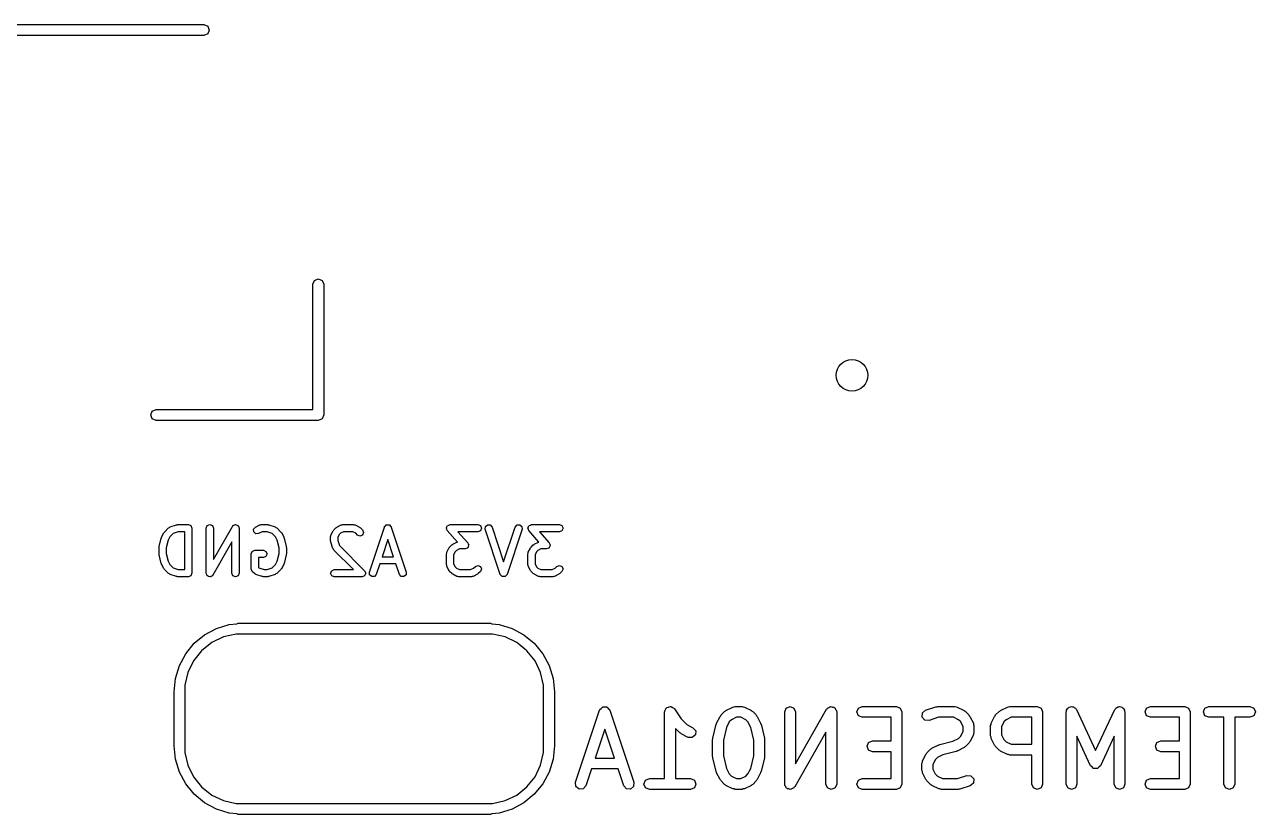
# Model space of a CAD drawing. Extents: x 3.9 to 4.98, y -3.16 to -2.45.
# Drawn here: x 4.438 to 4.976, y -2.792 to -2.447 of the extents above; entities that cross this region are included whole.
import ezdxf

# ---------------------------------------------------------------- set-up
doc = ezdxf.new("R2010")
doc.units = 0
doc.header["$MEASUREMENT"] = 0
doc.layers.add('BLACK', color=7, linetype='CONTINUOUS')

msp = doc.modelspace()

# ---------------------------------------------------------------- linework, layer by layer
at = {"layer": 'BLACK', "linetype": 'CONTINUOUS'}
for p, q in [((4.28327, -2.44685), (4.51673, -2.44685)), ((4.51673, -2.44685), (4.5184, -2.44754)), ((4.51673, -2.45157), (4.28327, -2.45157)), ((4.5184, -2.45088), (4.51673, -2.45157)), ((4.5184, -2.44754), (4.51909, -2.44921)), ((4.51909, -2.44921), (4.5184, -2.45088)), ((4.56437, -2.56024), (4.56506, -2.55857)), ((4.56506, -2.55857), (4.56673, -2.55787)), ((4.56673, -2.55787), (4.5684, -2.55857)), ((4.5684, -2.55857), (4.56909, -2.56024)), ((4.56437, -2.61496), (4.56437, -2.56024)), ((4.56909, -2.56024), (4.56909, -2.61732)), ((4.4935, -2.61732), (4.4942, -2.61565)), ((4.4942, -2.61899), (4.4935, -2.61732)), ((4.4942, -2.61565), (4.49587, -2.61496)), ((4.49587, -2.61969), (4.4942, -2.61899)), ((4.49587, -2.61496), (4.56437, -2.61496)), ((4.5684, -2.61899), (4.56673, -2.61969)), ((4.56909, -2.61732), (4.5684, -2.61899)), ((4.56673, -2.61969), (4.49587, -2.61969)), ((4.49946, -2.66844), (4.50134, -2.66657)), ((4.50134, -2.66657), (4.50167, -2.66643)), ((4.50167, -2.66643), (4.50195, -2.66619)), ((4.50195, -2.66619), (4.50476, -2.66525)), ((4.50476, -2.66525), (4.50502, -2.66527)), ((4.50502, -2.66527), (4.50526, -2.66517)), ((4.50526, -2.66517), (4.50995, -2.66517)), ((4.50995, -2.66517), (4.51106, -2.66563)), ((4.51106, -2.66563), (4.51152, -2.66674)), ((4.51152, -2.66674), (4.51152, -2.68643)), ((4.51775, -2.66674), (4.51821, -2.66563)), ((4.51775, -2.68643), (4.51775, -2.66674)), ((4.51821, -2.66563), (4.51932, -2.66517)), ((4.51932, -2.66517), (4.52044, -2.66563)), ((4.52044, -2.66563), (4.5209, -2.66674)), ((4.5209, -2.6805), (4.5292, -2.66596)), ((4.5209, -2.66674), (4.5209, -2.6805)), ((4.5292, -2.66596), (4.52937, -2.66583)), ((4.52937, -2.66583), (4.52946, -2.66563)), ((4.52946, -2.66563), (4.52983, -2.66547)), ((4.52983, -2.66547), (4.53016, -2.66522)), ((4.53016, -2.66522), (4.53037, -2.66525)), ((4.53037, -2.66525), (4.53057, -2.66517)), ((4.53057, -2.66517), (4.53095, -2.66532)), ((4.53095, -2.66532), (4.53135, -2.66537)), ((4.53135, -2.66537), (4.53148, -2.66555)), ((4.53148, -2.66555), (4.53168, -2.66563)), ((4.53168, -2.66563), (4.53184, -2.66601)), ((4.53184, -2.66601), (4.53209, -2.66633)), ((4.53209, -2.66633), (4.53206, -2.66654)), ((4.53206, -2.66654), (4.53215, -2.66674)), ((4.53215, -2.66674), (4.53215, -2.68643)), ((4.53845, -2.66718), (4.53924, -2.66627)), ((4.53854, -2.66838), (4.53845, -2.66718)), ((4.53924, -2.66627), (4.54112, -2.66533)), ((4.54112, -2.66533), (4.54148, -2.66531)), ((4.54148, -2.66531), (4.54182, -2.66517)), ((4.54182, -2.66517), (4.54463, -2.66517)), ((4.54463, -2.66517), (4.54487, -2.66527)), ((4.54487, -2.66527), (4.54513, -2.66525)), ((4.54513, -2.66525), (4.54794, -2.66619)), ((4.54794, -2.66619), (4.54822, -2.66643)), ((4.54822, -2.66643), (4.54856, -2.66657)), ((4.54856, -2.66657), (4.55043, -2.66844)), ((4.57322, -2.66791), (4.57342, -2.66774)), ((4.57342, -2.66774), (4.57351, -2.6675)), ((4.57351, -2.6675), (4.57445, -2.66657)), ((4.57445, -2.66657), (4.57469, -2.66647)), ((4.57469, -2.66647), (4.57486, -2.66627)), ((4.57486, -2.66627), (4.57674, -2.66533)), ((4.57674, -2.66533), (4.5771, -2.66531)), ((4.5771, -2.66531), (4.57744, -2.66517)), ((4.57744, -2.66517), (4.58213, -2.66517)), ((4.58213, -2.66517), (4.58247, -2.66531)), ((4.58247, -2.66531), (4.58283, -2.66533)), ((4.58283, -2.66533), (4.58471, -2.66627)), ((4.58471, -2.66627), (4.58488, -2.66647)), ((4.58488, -2.66647), (4.58512, -2.66657)), ((4.58512, -2.66657), (4.58605, -2.6675)), ((4.58605, -2.6675), (4.58651, -2.66862)), ((4.58907, -2.68593), (4.59563, -2.66624)), ((4.59563, -2.66624), (4.59571, -2.66616)), ((4.59571, -2.66616), (4.59572, -2.66604)), ((4.59572, -2.66604), (4.59609, -2.66571)), ((4.59609, -2.66571), (4.59642, -2.66533)), ((4.59642, -2.66533), (4.59654, -2.66533)), ((4.59654, -2.66533), (4.59663, -2.66525)), ((4.59663, -2.66525), (4.59713, -2.66528)), ((4.59713, -2.66528), (4.59762, -2.66525)), ((4.59762, -2.66525), (4.59771, -2.66533)), ((4.59771, -2.66533), (4.59783, -2.66533)), ((4.59783, -2.66533), (4.59816, -2.66571)), ((4.59816, -2.66571), (4.59853, -2.66604)), ((4.59853, -2.66604), (4.59854, -2.66616)), ((4.59854, -2.66616), (4.59862, -2.66624)), ((4.59862, -2.66624), (4.60518, -2.68593)), ((4.62273, -2.66674), (4.62276, -2.66669)), ((4.62295, -2.66725), (4.62273, -2.66674)), ((4.62274, -2.66664), (4.62298, -2.66614)), ((4.62276, -2.66669), (4.62274, -2.66664)), ((4.62312, -2.66778), (4.62295, -2.66725)), ((4.62298, -2.66614), (4.6232, -2.66563)), ((4.6232, -2.66563), (4.62325, -2.66561)), ((4.62325, -2.66561), (4.62327, -2.66556)), ((4.62327, -2.66556), (4.6238, -2.66538)), ((4.6238, -2.66538), (4.62431, -2.66517)), ((4.62431, -2.66517), (4.6365, -2.66517)), ((4.6365, -2.66517), (4.63761, -2.66563)), ((4.63761, -2.66563), (4.63807, -2.66674)), ((4.63807, -2.66674), (4.63761, -2.66786)), ((4.63969, -2.66724), (4.63977, -2.66604)), ((4.64625, -2.68693), (4.63969, -2.66724)), ((4.63977, -2.66604), (4.64068, -2.66525)), ((4.64068, -2.66525), (4.64189, -2.66533)), ((4.64189, -2.66533), (4.64268, -2.66624)), ((4.64268, -2.66624), (4.64774, -2.68145)), ((4.64774, -2.68145), (4.65281, -2.66624)), ((4.6558, -2.66724), (4.64924, -2.68693)), ((4.65281, -2.66624), (4.6536, -2.66533)), ((4.6536, -2.66533), (4.6548, -2.66525)), ((4.6548, -2.66525), (4.65571, -2.66604)), ((4.65571, -2.66604), (4.6558, -2.66724)), ((4.65835, -2.66674), (4.65838, -2.66669)), ((4.65857, -2.66725), (4.65835, -2.66674)), ((4.65836, -2.66664), (4.6586, -2.66614)), ((4.65838, -2.66669), (4.65836, -2.66664)), ((4.65874, -2.66778), (4.65857, -2.66725)), ((4.6586, -2.66614), (4.65882, -2.66563)), ((4.65882, -2.66563), (4.65887, -2.66561)), ((4.65887, -2.66561), (4.65889, -2.66556)), ((4.65889, -2.66556), (4.65942, -2.66538)), ((4.65942, -2.66538), (4.65993, -2.66517)), ((4.65993, -2.66517), (4.67212, -2.66517)), ((4.67212, -2.66517), (4.67323, -2.66563)), ((4.67323, -2.66563), (4.67369, -2.66674)), ((4.67369, -2.66674), (4.67323, -2.66786)), ((4.49717, -2.6748), (4.49811, -2.67105)), ((4.49811, -2.67105), (4.49822, -2.6709)), ((4.49822, -2.6709), (4.49823, -2.67072)), ((4.49823, -2.67072), (4.49917, -2.66885)), ((4.49917, -2.66885), (4.49936, -2.66868)), ((4.49936, -2.66868), (4.49946, -2.66844)), ((4.50112, -2.67198), (4.50027, -2.67537)), ((4.50187, -2.67049), (4.50112, -2.67198)), ((4.5033, -2.66906), (4.50187, -2.67049)), ((4.50552, -2.66832), (4.5033, -2.66906)), ((4.50837, -2.66832), (4.50552, -2.66832)), ((4.50837, -2.68485), (4.50837, -2.66832)), ((4.529, -2.67267), (4.52069, -2.68721)), ((4.529, -2.68643), (4.529, -2.67267)), ((4.53945, -2.66917), (4.53854, -2.66838)), ((4.54065, -2.66909), (4.53945, -2.66917)), ((4.54219, -2.66832), (4.54065, -2.66909)), ((4.54438, -2.66832), (4.54219, -2.66832)), ((4.54659, -2.66906), (4.54438, -2.66832)), ((4.54802, -2.67049), (4.54659, -2.66906)), ((4.54877, -2.67198), (4.54802, -2.67049)), ((4.54962, -2.67537), (4.54877, -2.67198)), ((4.55043, -2.66844), (4.55053, -2.66868)), ((4.55053, -2.66868), (4.55073, -2.66885)), ((4.55073, -2.66885), (4.55166, -2.67072)), ((4.55166, -2.67072), (4.55168, -2.6709)), ((4.55168, -2.6709), (4.55178, -2.67105)), ((4.55178, -2.67105), (4.55272, -2.6748)), ((4.57212, -2.67049), (4.57226, -2.67015)), ((4.57212, -2.67237), (4.57212, -2.67049)), ((4.57221, -2.67261), (4.57212, -2.67237)), ((4.5722, -2.67286), (4.57221, -2.67261)), ((4.57313, -2.67568), (4.5722, -2.67286)), ((4.57226, -2.67015), (4.57228, -2.66979)), ((4.57228, -2.66979), (4.57322, -2.66791)), ((4.57592, -2.66955), (4.57527, -2.67086)), ((4.57527, -2.67086), (4.57527, -2.67211)), ((4.57527, -2.67211), (4.576, -2.67433)), ((4.5765, -2.66897), (4.57592, -2.66955)), ((4.57781, -2.66832), (4.5765, -2.66897)), ((4.58176, -2.66832), (4.57781, -2.66832)), ((4.58307, -2.66897), (4.58176, -2.66832)), ((4.58383, -2.66973), (4.58307, -2.66897)), ((4.58494, -2.67019), (4.58383, -2.66973)), ((4.58605, -2.66973), (4.58494, -2.67019)), ((4.58651, -2.66862), (4.58605, -2.66973)), ((4.59713, -2.67172), (4.59462, -2.67923)), ((4.59963, -2.67923), (4.59713, -2.67172)), ((4.62753, -2.67282), (4.62312, -2.66778)), ((4.62548, -2.67377), (4.62735, -2.67283)), ((4.62735, -2.67283), (4.62753, -2.67282)), ((4.6365, -2.66832), (4.62778, -2.66832)), ((4.62778, -2.66832), (4.63206, -2.6732)), ((4.63761, -2.66786), (4.6365, -2.66832)), ((4.66316, -2.67282), (4.65874, -2.66778)), ((4.6611, -2.67377), (4.66298, -2.67283)), ((4.66298, -2.67283), (4.66316, -2.67282)), ((4.67212, -2.66832), (4.6634, -2.66832)), ((4.6634, -2.66832), (4.66768, -2.6732)), ((4.67323, -2.66786), (4.67212, -2.66832)), ((4.49713, -2.67518), (4.4972, -2.67499)), ((4.49713, -2.67799), (4.49713, -2.67518)), ((4.4972, -2.67818), (4.49713, -2.67799)), ((4.4972, -2.67499), (4.49717, -2.6748)), ((4.49717, -2.67837), (4.4972, -2.67818)), ((4.49811, -2.68212), (4.49717, -2.67837)), ((4.50027, -2.67537), (4.50027, -2.6778)), ((4.50027, -2.6778), (4.50112, -2.68119)), ((4.53743, -2.67799), (4.53789, -2.67688)), ((4.53743, -2.68455), (4.53743, -2.67799)), ((4.53789, -2.67688), (4.53901, -2.67642)), ((4.53901, -2.67642), (4.54276, -2.67642)), ((4.54276, -2.67642), (4.54387, -2.67688)), ((4.54387, -2.67688), (4.54433, -2.67799)), ((4.54433, -2.67799), (4.54387, -2.6791)), ((4.54877, -2.68119), (4.54962, -2.6778)), ((4.54962, -2.6778), (4.54962, -2.67537)), ((4.55272, -2.67837), (4.55178, -2.68212)), ((4.55272, -2.6748), (4.55269, -2.67499)), ((4.55269, -2.67499), (4.55277, -2.67518)), ((4.55277, -2.67799), (4.55269, -2.67818)), ((4.55269, -2.67818), (4.55272, -2.67837)), ((4.55277, -2.67518), (4.55277, -2.67799)), ((4.57337, -2.67595), (4.57313, -2.67568)), ((4.57351, -2.67629), (4.57337, -2.67595)), ((4.58207, -2.68485), (4.57351, -2.67629)), ((4.576, -2.67433), (4.58699, -2.68531)), ((4.62273, -2.67799), (4.62287, -2.67765)), ((4.62273, -2.68268), (4.62273, -2.67799)), ((4.62287, -2.67765), (4.6229, -2.67729)), ((4.6229, -2.67729), (4.62384, -2.67541)), ((4.62384, -2.67541), (4.62403, -2.67524)), ((4.62403, -2.67524), (4.62413, -2.675)), ((4.62413, -2.675), (4.62507, -2.67407)), ((4.62507, -2.67407), (4.62531, -2.67397)), ((4.62531, -2.67397), (4.62548, -2.67377)), ((4.62654, -2.67705), (4.62588, -2.67836)), ((4.62588, -2.67836), (4.62588, -2.68231)), ((4.62712, -2.67647), (4.62654, -2.67705)), ((4.62843, -2.67582), (4.62712, -2.67647)), ((4.63087, -2.67582), (4.62843, -2.67582)), ((4.63138, -2.6756), (4.63087, -2.67582)), ((4.63191, -2.67543), (4.63138, -2.6756)), ((4.63193, -2.67538), (4.63191, -2.67543)), ((4.63198, -2.67535), (4.63193, -2.67538)), ((4.6322, -2.67484), (4.63198, -2.67535)), ((4.63206, -2.6732), (4.63223, -2.67373)), ((4.63244, -2.67435), (4.6322, -2.67484)), ((4.63223, -2.67373), (4.63245, -2.67424)), ((4.63245, -2.67424), (4.63242, -2.67429)), ((4.63242, -2.67429), (4.63244, -2.67435)), ((4.65835, -2.67799), (4.6585, -2.67765)), ((4.65835, -2.68268), (4.65835, -2.67799)), ((4.6585, -2.67765), (4.65852, -2.67729)), ((4.65852, -2.67729), (4.65946, -2.67541)), ((4.65946, -2.67541), (4.65965, -2.67524)), ((4.65965, -2.67524), (4.65975, -2.675)), ((4.65975, -2.675), (4.66069, -2.67407)), ((4.66069, -2.67407), (4.66093, -2.67397)), ((4.66093, -2.67397), (4.6611, -2.67377)), ((4.66216, -2.67705), (4.6615, -2.67836)), ((4.6615, -2.67836), (4.6615, -2.68231)), ((4.66274, -2.67647), (4.66216, -2.67705)), ((4.66405, -2.67582), (4.66274, -2.67647)), ((4.66649, -2.67582), (4.66405, -2.67582)), ((4.667, -2.6756), (4.66649, -2.67582)), ((4.66753, -2.67543), (4.667, -2.6756)), ((4.66755, -2.67538), (4.66753, -2.67543)), ((4.66761, -2.67535), (4.66755, -2.67538)), ((4.66782, -2.67484), (4.66761, -2.67535)), ((4.66768, -2.6732), (4.66785, -2.67373)), ((4.66806, -2.67435), (4.66782, -2.67484)), ((4.66785, -2.67373), (4.66807, -2.67424)), ((4.66807, -2.67424), (4.66804, -2.67429)), ((4.66804, -2.67429), (4.66806, -2.67435)), ((4.49822, -2.68227), (4.49811, -2.68212)), ((4.49823, -2.68244), (4.49822, -2.68227)), ((4.49917, -2.68432), (4.49823, -2.68244)), ((4.50112, -2.68119), (4.50187, -2.68268)), ((4.50187, -2.68268), (4.5033, -2.68411)), ((4.54276, -2.67957), (4.54058, -2.67957)), ((4.54058, -2.67957), (4.54058, -2.6839)), ((4.54387, -2.6791), (4.54276, -2.67957)), ((4.54659, -2.68411), (4.54802, -2.68268)), ((4.54802, -2.68268), (4.54877, -2.68119)), ((4.55166, -2.68244), (4.55073, -2.68432)), ((4.55168, -2.68227), (4.55166, -2.68244)), ((4.55178, -2.68212), (4.55168, -2.68227)), ((4.59357, -2.68238), (4.59206, -2.68693)), ((4.60068, -2.68238), (4.59357, -2.68238)), ((4.59462, -2.67923), (4.59963, -2.67923)), ((4.60219, -2.68693), (4.60068, -2.68238)), ((4.62287, -2.68302), (4.62273, -2.68268)), ((4.6229, -2.68338), (4.62287, -2.68302)), ((4.62384, -2.68526), (4.6229, -2.68338)), ((4.62588, -2.68231), (4.62654, -2.68362)), ((4.62654, -2.68362), (4.62712, -2.6842)), ((4.63462, -2.6842), (4.63538, -2.68344)), ((4.63538, -2.68344), (4.6365, -2.68298)), ((4.6365, -2.68298), (4.63761, -2.68344)), ((4.63761, -2.68344), (4.63807, -2.68455)), ((4.6585, -2.68302), (4.65835, -2.68268)), ((4.65852, -2.68338), (4.6585, -2.68302)), ((4.65946, -2.68526), (4.65852, -2.68338)), ((4.6615, -2.68231), (4.66216, -2.68362)), ((4.66216, -2.68362), (4.66274, -2.6842)), ((4.67025, -2.6842), (4.671, -2.68344)), ((4.671, -2.68344), (4.67212, -2.68298)), ((4.67212, -2.68298), (4.67323, -2.68344)), ((4.67323, -2.68344), (4.67369, -2.68455)), ((4.49936, -2.68449), (4.49917, -2.68432)), ((4.49946, -2.68473), (4.49936, -2.68449)), ((4.50134, -2.6866), (4.49946, -2.68473)), ((4.50167, -2.68674), (4.50134, -2.6866)), ((4.50195, -2.68698), (4.50167, -2.68674)), ((4.50476, -2.68792), (4.50195, -2.68698)), ((4.5033, -2.68411), (4.50552, -2.68485)), ((4.50502, -2.6879), (4.50476, -2.68792)), ((4.50526, -2.688), (4.50502, -2.6879)), ((4.50995, -2.688), (4.50526, -2.688)), ((4.50552, -2.68485), (4.50837, -2.68485)), ((4.51106, -2.68754), (4.50995, -2.688)), ((4.51152, -2.68643), (4.51106, -2.68754)), ((4.51783, -2.68663), (4.51775, -2.68643)), ((4.5178, -2.68684), (4.51783, -2.68663)), ((4.51805, -2.68716), (4.5178, -2.68684)), ((4.51821, -2.68754), (4.51805, -2.68716)), ((4.51841, -2.68762), (4.51821, -2.68754)), ((4.51854, -2.68779), (4.51841, -2.68762)), ((4.51895, -2.68785), (4.51854, -2.68779)), ((4.51932, -2.688), (4.51895, -2.68785)), ((4.51952, -2.68792), (4.51932, -2.688)), ((4.51974, -2.68795), (4.51952, -2.68792)), ((4.52006, -2.6877), (4.51974, -2.68795)), ((4.52044, -2.68754), (4.52006, -2.6877)), ((4.52052, -2.68734), (4.52044, -2.68754)), ((4.52069, -2.68721), (4.52052, -2.68734)), ((4.52946, -2.68754), (4.529, -2.68643)), ((4.53057, -2.688), (4.52946, -2.68754)), ((4.53168, -2.68754), (4.53057, -2.688)), ((4.53215, -2.68643), (4.53168, -2.68754)), ((4.53789, -2.68567), (4.53743, -2.68455)), ((4.53883, -2.6866), (4.53789, -2.68567)), ((4.53917, -2.68674), (4.53883, -2.6866)), ((4.53945, -2.68698), (4.53917, -2.68674)), ((4.54226, -2.68792), (4.53945, -2.68698)), ((4.54058, -2.6839), (4.5408, -2.68411)), ((4.5408, -2.68411), (4.54301, -2.68485)), ((4.54252, -2.6879), (4.54226, -2.68792)), ((4.54276, -2.688), (4.54252, -2.6879)), ((4.54463, -2.688), (4.54276, -2.688)), ((4.54301, -2.68485), (4.54438, -2.68485)), ((4.54438, -2.68485), (4.54659, -2.68411)), ((4.54487, -2.6879), (4.54463, -2.688)), ((4.54513, -2.68792), (4.54487, -2.6879)), ((4.54794, -2.68698), (4.54513, -2.68792)), ((4.54822, -2.68674), (4.54794, -2.68698)), ((4.54856, -2.6866), (4.54822, -2.68674)), ((4.55043, -2.68473), (4.54856, -2.6866)), ((4.55053, -2.68449), (4.55043, -2.68473)), ((4.55073, -2.68432), (4.55053, -2.68449)), ((4.57212, -2.68643), (4.57258, -2.68531)), ((4.57258, -2.68754), (4.57212, -2.68643)), ((4.57258, -2.68531), (4.57369, -2.68485)), ((4.57369, -2.688), (4.57258, -2.68754)), ((4.57369, -2.68485), (4.58207, -2.68485)), ((4.58588, -2.688), (4.57369, -2.688)), ((4.58699, -2.68754), (4.58588, -2.688)), ((4.58699, -2.68531), (4.58745, -2.68643)), ((4.58745, -2.68643), (4.58699, -2.68754)), ((4.58915, -2.68713), (4.58907, -2.68593)), ((4.59007, -2.68792), (4.58915, -2.68713)), ((4.59127, -2.68784), (4.59007, -2.68792)), ((4.59206, -2.68693), (4.59127, -2.68784)), ((4.60298, -2.68784), (4.60219, -2.68693)), ((4.60418, -2.68792), (4.60298, -2.68784)), ((4.6051, -2.68713), (4.60418, -2.68792)), ((4.60518, -2.68593), (4.6051, -2.68713)), ((4.62403, -2.68543), (4.62384, -2.68526)), ((4.62413, -2.68567), (4.62403, -2.68543)), ((4.62507, -2.6866), (4.62413, -2.68567)), ((4.62531, -2.6867), (4.62507, -2.6866)), ((4.62548, -2.6869), (4.62531, -2.6867)), ((4.62735, -2.68784), (4.62548, -2.6869)), ((4.62712, -2.6842), (4.62843, -2.68485)), ((4.62772, -2.68786), (4.62735, -2.68784)), ((4.62806, -2.688), (4.62772, -2.68786)), ((4.63368, -2.688), (4.62806, -2.688)), ((4.62843, -2.68485), (4.63331, -2.68485)), ((4.63331, -2.68485), (4.63462, -2.6842)), ((4.63402, -2.68786), (4.63368, -2.688)), ((4.63439, -2.68784), (4.63402, -2.68786)), ((4.63626, -2.6869), (4.63439, -2.68784)), ((4.63643, -2.6867), (4.63626, -2.6869)), ((4.63667, -2.6866), (4.63643, -2.6867)), ((4.63761, -2.68567), (4.63667, -2.6866)), ((4.63807, -2.68455), (4.63761, -2.68567)), ((4.64633, -2.68701), (4.64625, -2.68693)), ((4.64634, -2.68713), (4.64633, -2.68701)), ((4.64671, -2.68746), (4.64634, -2.68713)), ((4.64704, -2.68784), (4.64671, -2.68746)), ((4.64716, -2.68784), (4.64704, -2.68784)), ((4.64725, -2.68792), (4.64716, -2.68784)), ((4.64774, -2.68789), (4.64725, -2.68792)), ((4.64824, -2.68792), (4.64774, -2.68789)), ((4.64833, -2.68784), (4.64824, -2.68792)), ((4.64845, -2.68784), (4.64833, -2.68784)), ((4.64878, -2.68746), (4.64845, -2.68784)), ((4.64915, -2.68713), (4.64878, -2.68746)), ((4.64916, -2.68701), (4.64915, -2.68713)), ((4.64924, -2.68693), (4.64916, -2.68701)), ((4.65965, -2.68543), (4.65946, -2.68526)), ((4.65975, -2.68567), (4.65965, -2.68543)), ((4.66069, -2.6866), (4.65975, -2.68567)), ((4.66093, -2.6867), (4.66069, -2.6866)), ((4.6611, -2.6869), (4.66093, -2.6867)), ((4.66298, -2.68784), (4.6611, -2.6869)), ((4.66274, -2.6842), (4.66405, -2.68485)), ((4.66334, -2.68786), (4.66298, -2.68784)), ((4.66368, -2.688), (4.66334, -2.68786)), ((4.6693, -2.688), (4.66368, -2.688)), ((4.66405, -2.68485), (4.66893, -2.68485)), ((4.66893, -2.68485), (4.67025, -2.6842)), ((4.66964, -2.68786), (4.6693, -2.688)), ((4.67001, -2.68784), (4.66964, -2.68786)), ((4.67188, -2.6869), (4.67001, -2.68784)), ((4.67205, -2.6867), (4.67188, -2.6869)), ((4.67229, -2.6866), (4.67205, -2.6867)), ((4.67323, -2.68567), (4.67229, -2.6866)), ((4.67369, -2.68455), (4.67323, -2.68567)), ((4.51705, -2.71331), (4.52222, -2.71055)), ((4.52222, -2.71055), (4.52783, -2.70884)), ((4.52783, -2.70884), (4.53109, -2.70852)), ((4.53109, -2.70852), (4.5317, -2.70827)), ((4.5317, -2.70827), (4.64194, -2.70827)), ((4.64194, -2.70827), (4.64255, -2.70852)), ((4.64255, -2.70852), (4.64581, -2.70884)), ((4.64581, -2.70884), (4.65142, -2.71055)), ((4.65142, -2.71055), (4.65659, -2.71331)), ((4.51251, -2.71703), (4.51705, -2.71331)), ((4.52529, -2.71426), (4.52018, -2.71672)), ((4.53083, -2.71299), (4.52529, -2.71426)), ((4.53367, -2.71299), (4.53083, -2.71299)), ((4.63997, -2.71299), (4.53367, -2.71299)), ((4.64281, -2.71299), (4.63997, -2.71299)), ((4.64834, -2.71426), (4.64281, -2.71299)), ((4.65346, -2.71672), (4.64834, -2.71426)), ((4.65659, -2.71331), (4.66113, -2.71703)), ((4.50879, -2.72157), (4.51251, -2.71703)), ((4.51574, -2.72026), (4.5122, -2.7247)), ((4.52018, -2.71672), (4.51574, -2.72026)), ((4.6579, -2.72026), (4.65346, -2.71672)), ((4.66144, -2.7247), (4.6579, -2.72026)), ((4.66113, -2.71703), (4.66485, -2.72157)), ((4.50432, -2.73235), (4.50603, -2.72674)), ((4.50603, -2.72674), (4.50879, -2.72157)), ((4.5122, -2.7247), (4.50974, -2.72981)), ((4.6639, -2.72981), (4.66144, -2.7247)), ((4.66485, -2.72157), (4.66761, -2.72674)), ((4.66761, -2.72674), (4.66931, -2.73235)), ((4.50974, -2.72981), (4.50847, -2.73535)), ((4.66517, -2.73535), (4.6639, -2.72981)), ((4.50375, -2.73819), (4.50432, -2.73235)), ((4.50847, -2.73535), (4.50847, -2.73819)), ((4.66517, -2.73819), (4.66517, -2.73535)), ((4.66931, -2.73235), (4.66989, -2.73819)), ((4.50375, -2.76181), (4.50375, -2.73819)), ((4.50847, -2.73819), (4.50847, -2.76181)), ((4.66517, -2.76181), (4.66517, -2.73819)), ((4.66517, -2.73819), (4.66517, -2.73819)), ((4.66989, -2.73819), (4.66989, -2.76181)), ((4.67919, -2.77774), (4.68969, -2.74624)), ((4.68969, -2.74624), (4.6898, -2.74611)), ((4.6898, -2.74611), (4.68981, -2.74593)), ((4.68981, -2.74593), (4.69038, -2.74544)), ((4.69038, -2.74544), (4.69087, -2.74487)), ((4.69087, -2.74487), (4.69105, -2.74486)), ((4.69105, -2.74486), (4.69118, -2.74475)), ((4.69118, -2.74475), (4.69193, -2.7448)), ((4.69193, -2.7448), (4.69267, -2.74475)), ((4.69267, -2.74475), (4.69281, -2.74486)), ((4.69281, -2.74486), (4.69298, -2.74487)), ((4.69298, -2.74487), (4.69347, -2.74544)), ((4.69347, -2.74544), (4.69404, -2.74593)), ((4.69404, -2.74593), (4.69405, -2.74611)), ((4.69405, -2.74611), (4.69417, -2.74624)), ((4.69417, -2.74624), (4.70467, -2.77774)), ((4.71806, -2.74699), (4.71815, -2.74676)), ((4.71806, -2.77612), (4.71806, -2.74699)), ((4.71811, -2.74652), (4.71849, -2.74595)), ((4.71815, -2.74676), (4.71811, -2.74652)), ((4.71849, -2.74595), (4.71875, -2.74532)), ((4.71875, -2.74532), (4.71898, -2.74522)), ((4.71898, -2.74522), (4.71911, -2.74502)), ((4.71911, -2.74502), (4.71979, -2.74489)), ((4.71979, -2.74489), (4.72042, -2.74462)), ((4.72042, -2.74462), (4.72065, -2.74472)), ((4.72065, -2.74472), (4.72089, -2.74467)), ((4.72089, -2.74467), (4.72146, -2.74505)), ((4.72146, -2.74505), (4.72209, -2.74532)), ((4.72209, -2.74532), (4.72219, -2.74554)), ((4.72219, -2.74554), (4.72239, -2.74568)), ((4.72239, -2.74568), (4.72526, -2.74998)), ((4.7426, -2.74867), (4.74275, -2.74832)), ((4.74275, -2.74832), (4.74425, -2.74682)), ((4.74425, -2.74682), (4.74461, -2.74667)), ((4.74461, -2.74667), (4.74486, -2.74637)), ((4.74486, -2.74637), (4.74786, -2.74487)), ((4.74786, -2.74487), (4.74841, -2.74483)), ((4.74841, -2.74483), (4.74892, -2.74462)), ((4.74892, -2.74462), (4.75192, -2.74462)), ((4.75192, -2.74462), (4.75243, -2.74483)), ((4.75243, -2.74483), (4.75298, -2.74487)), ((4.75298, -2.74487), (4.75598, -2.74637)), ((4.75598, -2.74637), (4.75623, -2.74667)), ((4.75623, -2.74667), (4.75659, -2.74682)), ((4.75659, -2.74682), (4.75809, -2.74832)), ((4.75809, -2.74832), (4.75824, -2.74867)), ((4.77056, -2.74699), (4.77125, -2.74532)), ((4.77056, -2.77848), (4.77056, -2.74699)), ((4.77125, -2.74532), (4.77292, -2.74462)), ((4.77292, -2.74462), (4.77459, -2.74532)), ((4.77459, -2.74532), (4.77528, -2.74699)), ((4.77528, -2.76959), (4.78886, -2.74581)), ((4.77528, -2.74699), (4.77528, -2.76959)), ((4.78886, -2.74581), (4.78912, -2.74562)), ((4.78912, -2.74562), (4.78924, -2.74532)), ((4.78924, -2.74532), (4.78981, -2.74508)), ((4.78981, -2.74508), (4.79029, -2.74471)), ((4.79029, -2.74471), (4.79062, -2.74475)), ((4.79062, -2.74475), (4.79092, -2.74462)), ((4.79092, -2.74462), (4.79148, -2.74486)), ((4.79148, -2.74486), (4.79209, -2.74494)), ((4.79209, -2.74494), (4.79229, -2.74519)), ((4.79229, -2.74519), (4.79259, -2.74532)), ((4.79259, -2.74532), (4.79282, -2.74588)), ((4.79282, -2.74588), (4.79319, -2.74636)), ((4.79319, -2.74636), (4.79315, -2.74669)), ((4.79315, -2.74669), (4.79328, -2.74699)), ((4.79328, -2.74699), (4.79328, -2.77848)), ((4.80205, -2.74699), (4.80274, -2.74532)), ((4.80274, -2.74866), (4.80205, -2.74699)), ((4.80274, -2.74532), (4.80441, -2.74462)), ((4.80441, -2.74462), (4.81941, -2.74462)), ((4.81941, -2.74462), (4.82108, -2.74532)), ((4.82108, -2.74532), (4.82177, -2.74699)), ((4.82177, -2.74699), (4.82177, -2.77848)), ((4.83067, -2.74923), (4.8308, -2.74743)), ((4.8308, -2.74743), (4.83216, -2.74625)), ((4.83216, -2.74625), (4.83666, -2.74475)), ((4.83666, -2.74475), (4.83705, -2.74477)), ((4.83705, -2.74477), (4.83741, -2.74462)), ((4.83741, -2.74462), (4.84491, -2.74462)), ((4.84491, -2.74462), (4.84542, -2.74483)), ((4.84542, -2.74483), (4.84596, -2.74487)), ((4.84596, -2.74487), (4.84896, -2.74637)), ((4.84896, -2.74637), (4.84922, -2.74667)), ((4.84922, -2.74667), (4.84958, -2.74682)), ((4.84958, -2.74682), (4.85108, -2.74832)), ((4.85108, -2.74832), (4.85123, -2.74867)), ((4.86259, -2.74867), (4.86274, -2.74832)), ((4.86274, -2.74832), (4.86424, -2.74682)), ((4.86424, -2.74682), (4.86459, -2.74667)), ((4.86459, -2.74667), (4.86485, -2.74637)), ((4.86485, -2.74637), (4.86785, -2.74487)), ((4.86785, -2.74487), (4.8684, -2.74483)), ((4.8684, -2.74483), (4.86891, -2.74462)), ((4.86891, -2.74462), (4.8809, -2.74462)), ((4.8809, -2.74462), (4.88257, -2.74532)), ((4.88257, -2.74532), (4.88327, -2.74699)), ((4.88327, -2.74699), (4.88327, -2.77848)), ((4.89354, -2.74699), (4.8937, -2.7466)), ((4.89354, -2.77848), (4.89354, -2.74699)), ((4.89368, -2.74618), (4.89403, -2.7458)), ((4.8937, -2.7466), (4.89368, -2.74618)), ((4.89403, -2.7458), (4.89423, -2.74532)), ((4.89423, -2.74532), (4.89462, -2.74516)), ((4.89462, -2.74516), (4.8949, -2.74485)), ((4.8949, -2.74485), (4.89542, -2.74482)), ((4.89542, -2.74482), (4.8959, -2.74462)), ((4.8959, -2.74462), (4.89629, -2.74478)), ((4.89629, -2.74478), (4.89671, -2.74477)), ((4.89671, -2.74477), (4.89709, -2.74512)), ((4.89709, -2.74512), (4.89757, -2.74532)), ((4.89757, -2.74532), (4.89773, -2.7457)), ((4.89773, -2.7457), (4.89804, -2.74599)), ((4.89804, -2.74599), (4.9064, -2.7639)), ((4.9064, -2.7639), (4.91476, -2.74599)), ((4.91476, -2.74599), (4.91507, -2.7457)), ((4.91507, -2.7457), (4.91523, -2.74532)), ((4.91523, -2.74532), (4.91571, -2.74512)), ((4.91571, -2.74512), (4.91609, -2.74477)), ((4.91609, -2.74477), (4.91651, -2.74478)), ((4.91651, -2.74478), (4.9169, -2.74462)), ((4.9169, -2.74462), (4.91738, -2.74482)), ((4.91738, -2.74482), (4.9179, -2.74485)), ((4.9179, -2.74485), (4.91818, -2.74516)), ((4.91818, -2.74516), (4.91857, -2.74532)), ((4.91857, -2.74532), (4.91877, -2.7458)), ((4.91877, -2.7458), (4.91912, -2.74618)), ((4.91912, -2.74618), (4.9191, -2.7466)), ((4.9191, -2.7466), (4.91926, -2.74699)), ((4.91926, -2.74699), (4.91926, -2.77848)), ((4.92804, -2.74699), (4.92873, -2.74532)), ((4.92873, -2.74866), (4.92804, -2.74699)), ((4.92873, -2.74532), (4.9304, -2.74462)), ((4.9304, -2.74462), (4.9454, -2.74462)), ((4.9454, -2.74462), (4.94707, -2.74532)), ((4.94707, -2.74532), (4.94776, -2.74699)), ((4.94776, -2.74699), (4.94776, -2.77848)), ((4.95353, -2.74699), (4.95422, -2.74532)), ((4.95422, -2.74866), (4.95353, -2.74699)), ((4.95422, -2.74532), (4.95589, -2.74462)), ((4.95589, -2.74462), (4.97389, -2.74462)), ((4.97389, -2.74462), (4.97556, -2.74532)), ((4.97556, -2.74532), (4.97625, -2.74699)), ((4.97625, -2.74699), (4.97556, -2.74866)), ((4.72526, -2.74998), (4.72782, -2.75254)), ((4.72782, -2.75254), (4.73048, -2.75387)), ((4.73913, -2.75841), (4.74063, -2.75241)), ((4.74063, -2.75241), (4.74079, -2.7522)), ((4.74079, -2.7522), (4.74081, -2.75193)), ((4.74081, -2.75193), (4.74231, -2.74893)), ((4.74231, -2.74893), (4.7426, -2.74867)), ((4.74515, -2.75381), (4.74378, -2.75928)), ((4.74636, -2.75139), (4.74515, -2.75381)), ((4.74732, -2.75043), (4.74636, -2.75139)), ((4.74948, -2.74935), (4.74732, -2.75043)), ((4.75136, -2.74935), (4.74948, -2.74935)), ((4.75352, -2.75043), (4.75136, -2.74935)), ((4.75448, -2.75139), (4.75352, -2.75043)), ((4.75569, -2.75381), (4.75448, -2.75139)), ((4.75706, -2.75928), (4.75569, -2.75381)), ((4.75824, -2.74867), (4.75853, -2.74893)), ((4.75853, -2.74893), (4.76003, -2.75193)), ((4.76003, -2.75193), (4.76005, -2.7522)), ((4.76005, -2.7522), (4.76021, -2.75241)), ((4.76021, -2.75241), (4.76171, -2.75841)), ((4.80441, -2.74935), (4.80274, -2.74866)), ((4.81705, -2.74935), (4.80441, -2.74935)), ((4.81705, -2.75962), (4.81705, -2.74935)), ((4.83185, -2.7506), (4.83067, -2.74923)), ((4.83366, -2.75073), (4.83185, -2.7506)), ((4.83779, -2.74935), (4.83366, -2.75073)), ((4.84435, -2.74935), (4.83779, -2.74935)), ((4.84651, -2.75043), (4.84435, -2.74935)), ((4.84747, -2.75139), (4.84651, -2.75043)), ((4.84855, -2.75354), (4.84747, -2.75139)), ((4.84855, -2.75543), (4.84855, -2.75354)), ((4.85123, -2.74867), (4.85152, -2.74893)), ((4.85152, -2.74893), (4.85302, -2.75193)), ((4.85302, -2.75193), (4.85306, -2.75248)), ((4.85306, -2.75248), (4.85327, -2.75299)), ((4.85327, -2.75299), (4.85327, -2.75599)), ((4.86054, -2.75299), (4.86075, -2.75248)), ((4.86054, -2.75749), (4.86054, -2.75299)), ((4.86075, -2.75248), (4.86079, -2.75193)), ((4.86079, -2.75193), (4.86229, -2.74893)), ((4.86229, -2.74893), (4.86259, -2.74867)), ((4.86635, -2.75139), (4.86527, -2.75354)), ((4.86527, -2.75354), (4.86527, -2.75693)), ((4.8673, -2.75043), (4.86635, -2.75139)), ((4.86946, -2.74935), (4.8673, -2.75043)), ((4.87854, -2.74935), (4.86946, -2.74935)), ((4.87854, -2.76112), (4.87854, -2.74935)), ((4.9304, -2.74935), (4.92873, -2.74866)), ((4.94303, -2.74935), (4.9304, -2.74935)), ((4.94303, -2.75962), (4.94303, -2.74935)), ((4.95589, -2.74935), (4.95422, -2.74866)), ((4.96253, -2.74935), (4.95589, -2.74935)), ((4.96253, -2.77848), (4.96253, -2.74935)), ((4.97389, -2.74935), (4.96726, -2.74935)), ((4.96726, -2.74935), (4.96726, -2.77848)), ((4.97556, -2.74866), (4.97389, -2.74935)), ((4.69193, -2.75446), (4.68771, -2.76712)), ((4.69615, -2.76712), (4.69193, -2.75446)), ((4.72475, -2.75616), (4.72279, -2.75419)), ((4.72279, -2.75419), (4.72279, -2.77612)), ((4.72511, -2.7563), (4.72475, -2.75616)), ((4.72537, -2.7566), (4.72511, -2.7563)), ((4.72837, -2.7581), (4.72537, -2.7566)), ((4.73017, -2.75823), (4.72837, -2.7581)), ((4.73154, -2.75704), (4.73017, -2.75823)), ((4.73048, -2.75387), (4.73166, -2.75524)), ((4.73166, -2.75524), (4.73154, -2.75704)), ((4.73906, -2.75898), (4.73917, -2.75871)), ((4.73906, -2.76648), (4.73906, -2.75898)), ((4.73917, -2.75871), (4.73913, -2.75841)), ((4.76171, -2.75841), (4.76167, -2.75871)), ((4.76167, -2.75871), (4.76178, -2.75898)), ((4.76178, -2.75898), (4.76178, -2.76648)), ((4.78855, -2.75588), (4.77497, -2.77965)), ((4.78855, -2.77848), (4.78855, -2.75588)), ((4.84408, -2.75976), (4.84651, -2.75854)), ((4.84651, -2.75854), (4.84747, -2.75759)), ((4.84747, -2.75759), (4.84855, -2.75543)), ((4.85302, -2.75704), (4.85152, -2.76004)), ((4.85306, -2.75649), (4.85302, -2.75704)), ((4.85327, -2.75599), (4.85306, -2.75649)), ((4.86075, -2.75799), (4.86054, -2.75749)), ((4.86079, -2.75854), (4.86075, -2.75799)), ((4.86229, -2.76154), (4.86079, -2.75854)), ((4.86527, -2.75693), (4.86635, -2.75909)), ((4.86635, -2.75909), (4.8673, -2.76004)), ((4.90426, -2.77048), (4.89826, -2.75763)), ((4.89826, -2.75763), (4.89826, -2.77848)), ((4.91454, -2.75763), (4.90854, -2.77048)), ((4.91454, -2.77848), (4.91454, -2.75763)), ((4.50432, -2.76765), (4.50375, -2.76181)), ((4.50847, -2.76181), (4.50847, -2.76465)), ((4.66517, -2.76465), (4.66517, -2.76181)), ((4.66989, -2.76181), (4.66931, -2.76765)), ((4.74378, -2.75928), (4.74378, -2.76619)), ((4.75706, -2.76619), (4.75706, -2.75928)), ((4.80655, -2.76198), (4.80724, -2.76031)), ((4.80724, -2.76365), (4.80655, -2.76198)), ((4.80724, -2.76031), (4.80891, -2.75962)), ((4.80891, -2.76435), (4.80724, -2.76365)), ((4.80891, -2.75962), (4.81705, -2.75962)), ((4.81705, -2.76435), (4.80891, -2.76435)), ((4.81705, -2.77612), (4.81705, -2.76435)), ((4.83274, -2.76481), (4.83424, -2.76331)), ((4.83424, -2.76331), (4.8346, -2.76317)), ((4.8346, -2.76317), (4.83485, -2.76287)), ((4.83485, -2.76287), (4.83785, -2.76137)), ((4.83785, -2.76137), (4.83812, -2.76135)), ((4.83812, -2.76135), (4.83834, -2.76119)), ((4.83834, -2.76119), (4.84408, -2.75976)), ((4.84548, -2.76428), (4.83973, -2.76571)), ((4.8457, -2.76412), (4.84548, -2.76428)), ((4.84596, -2.7641), (4.8457, -2.76412)), ((4.84896, -2.7626), (4.84596, -2.7641)), ((4.84922, -2.7623), (4.84896, -2.7626)), ((4.84958, -2.76216), (4.84922, -2.7623)), ((4.85108, -2.76066), (4.84958, -2.76216)), ((4.85123, -2.7603), (4.85108, -2.76066)), ((4.85152, -2.76004), (4.85123, -2.7603)), ((4.86259, -2.7618), (4.86229, -2.76154)), ((4.86274, -2.76216), (4.86259, -2.7618)), ((4.86424, -2.76365), (4.86274, -2.76216)), ((4.86459, -2.7638), (4.86424, -2.76365)), ((4.86485, -2.7641), (4.86459, -2.7638)), ((4.86785, -2.7656), (4.86485, -2.7641)), ((4.8673, -2.76004), (4.86946, -2.76112)), ((4.86946, -2.76112), (4.87854, -2.76112)), ((4.93253, -2.76198), (4.93323, -2.76031)), ((4.93323, -2.76365), (4.93253, -2.76198)), ((4.93323, -2.76031), (4.9349, -2.75962)), ((4.9349, -2.76435), (4.93323, -2.76365)), ((4.9349, -2.75962), (4.94303, -2.75962)), ((4.94303, -2.76435), (4.9349, -2.76435)), ((4.94303, -2.77612), (4.94303, -2.76435)), ((4.50603, -2.77326), (4.50432, -2.76765)), ((4.50847, -2.76465), (4.50974, -2.77019)), ((4.6639, -2.77019), (4.66517, -2.76465)), ((4.66931, -2.76765), (4.66761, -2.77326)), ((4.68771, -2.76712), (4.69615, -2.76712)), ((4.73917, -2.76676), (4.73906, -2.76648)), ((4.73913, -2.76706), (4.73917, -2.76676)), ((4.74063, -2.77306), (4.73913, -2.76706)), ((4.74378, -2.76619), (4.74515, -2.77166)), ((4.75569, -2.77166), (4.75706, -2.76619)), ((4.76171, -2.76706), (4.76021, -2.77306)), ((4.76178, -2.76648), (4.76167, -2.76676)), ((4.76167, -2.76676), (4.76171, -2.76706)), ((4.83055, -2.76948), (4.83076, -2.76898)), ((4.83055, -2.77248), (4.83055, -2.76948)), ((4.83076, -2.76898), (4.8308, -2.76843)), ((4.8308, -2.76843), (4.8323, -2.76543)), ((4.8323, -2.76543), (4.83259, -2.76517)), ((4.83259, -2.76517), (4.83274, -2.76481)), ((4.83635, -2.76788), (4.83527, -2.77004)), ((4.83731, -2.76693), (4.83635, -2.76788)), ((4.83973, -2.76571), (4.83731, -2.76693)), ((4.8684, -2.76564), (4.86785, -2.7656)), ((4.86891, -2.76585), (4.8684, -2.76564)), ((4.87854, -2.76585), (4.86891, -2.76585)), ((4.87854, -2.77848), (4.87854, -2.76585)), ((4.50879, -2.77843), (4.50603, -2.77326)), ((4.50974, -2.77019), (4.5122, -2.7753)), ((4.5122, -2.7753), (4.51574, -2.77974)), ((4.6579, -2.77974), (4.66144, -2.7753)), ((4.66144, -2.7753), (4.6639, -2.77019)), ((4.66761, -2.77326), (4.66485, -2.77843)), ((4.68613, -2.77185), (4.68367, -2.77923)), ((4.69772, -2.77185), (4.68613, -2.77185)), ((4.70019, -2.77923), (4.69772, -2.77185)), ((4.74079, -2.77327), (4.74063, -2.77306)), ((4.74081, -2.77354), (4.74079, -2.77327)), ((4.74231, -2.77654), (4.74081, -2.77354)), ((4.74515, -2.77166), (4.74636, -2.77408)), ((4.74636, -2.77408), (4.74732, -2.77504)), ((4.74732, -2.77504), (4.74948, -2.77612)), ((4.75136, -2.77612), (4.75352, -2.77504)), ((4.75352, -2.77504), (4.75448, -2.77408)), ((4.75448, -2.77408), (4.75569, -2.77166)), ((4.76003, -2.77354), (4.75853, -2.77654)), ((4.76005, -2.77327), (4.76003, -2.77354)), ((4.76021, -2.77306), (4.76005, -2.77327)), ((4.83076, -2.77299), (4.83055, -2.77248)), ((4.8308, -2.77354), (4.83076, -2.77299)), ((4.8323, -2.77654), (4.8308, -2.77354)), ((4.83527, -2.77004), (4.83527, -2.77193)), ((4.83527, -2.77193), (4.83635, -2.77408)), ((4.83635, -2.77408), (4.83731, -2.77504)), ((4.83731, -2.77504), (4.83947, -2.77612)), ((4.84602, -2.77612), (4.85016, -2.77474)), ((4.85016, -2.77474), (4.85196, -2.77487)), ((4.85196, -2.77487), (4.85315, -2.77624)), ((4.90486, -2.77103), (4.90426, -2.77048)), ((4.9054, -2.77162), (4.90486, -2.77103)), ((4.90551, -2.77163), (4.9054, -2.77162)), ((4.90559, -2.7717), (4.90551, -2.77163)), ((4.9064, -2.77167), (4.90559, -2.7717)), ((4.90721, -2.7717), (4.9064, -2.77167)), ((4.90729, -2.77163), (4.90721, -2.7717)), ((4.9074, -2.77162), (4.90729, -2.77163)), ((4.90795, -2.77103), (4.9074, -2.77162)), ((4.90854, -2.77048), (4.90795, -2.77103)), ((4.51251, -2.78297), (4.50879, -2.77843)), ((4.51574, -2.77974), (4.52018, -2.78328)), ((4.65346, -2.78328), (4.6579, -2.77974)), ((4.66485, -2.77843), (4.66113, -2.78297)), ((4.67932, -2.77954), (4.67919, -2.77774)), ((4.68068, -2.78072), (4.67932, -2.77954)), ((4.68249, -2.7806), (4.68068, -2.78072)), ((4.68367, -2.77923), (4.68249, -2.7806)), ((4.70137, -2.7806), (4.70019, -2.77923)), ((4.70317, -2.78072), (4.70137, -2.7806)), ((4.70454, -2.77954), (4.70317, -2.78072)), ((4.70467, -2.77774), (4.70454, -2.77954)), ((4.70906, -2.77848), (4.70975, -2.77681)), ((4.70975, -2.78015), (4.70906, -2.77848)), ((4.70975, -2.77681), (4.71142, -2.77612)), ((4.71142, -2.78084), (4.70975, -2.78015)), ((4.71142, -2.77612), (4.71806, -2.77612)), ((4.72279, -2.77612), (4.72942, -2.77612)), ((4.72942, -2.77612), (4.73109, -2.77681)), ((4.73109, -2.78015), (4.72942, -2.78084)), ((4.73109, -2.77681), (4.73178, -2.77848)), ((4.73178, -2.77848), (4.73109, -2.78015)), ((4.7426, -2.77679), (4.74231, -2.77654)), ((4.74275, -2.77715), (4.7426, -2.77679)), ((4.74425, -2.77865), (4.74275, -2.77715)), ((4.74461, -2.7788), (4.74425, -2.77865)), ((4.74486, -2.7791), (4.74461, -2.7788)), ((4.74786, -2.7806), (4.74486, -2.7791)), ((4.74841, -2.78063), (4.74786, -2.7806)), ((4.74892, -2.78084), (4.74841, -2.78063)), ((4.74948, -2.77612), (4.75136, -2.77612)), ((4.75243, -2.78063), (4.75192, -2.78084)), ((4.75298, -2.7806), (4.75243, -2.78063)), ((4.75598, -2.7791), (4.75298, -2.7806)), ((4.75623, -2.7788), (4.75598, -2.7791)), ((4.75659, -2.77865), (4.75623, -2.7788)), ((4.75809, -2.77715), (4.75659, -2.77865)), ((4.75824, -2.77679), (4.75809, -2.77715)), ((4.75853, -2.77654), (4.75824, -2.77679)), ((4.77068, -2.77878), (4.77056, -2.77848)), ((4.77064, -2.7791), (4.77068, -2.77878)), ((4.77101, -2.77959), (4.77064, -2.7791)), ((4.77125, -2.78015), (4.77101, -2.77959)), ((4.77155, -2.78028), (4.77125, -2.78015)), ((4.77175, -2.78053), (4.77155, -2.78028)), ((4.77235, -2.78061), (4.77175, -2.78053)), ((4.77292, -2.78084), (4.77235, -2.78061)), ((4.77402, -2.78039), (4.77354, -2.78076)), ((4.77459, -2.78015), (4.77402, -2.78039)), ((4.77471, -2.77985), (4.77459, -2.78015)), ((4.77497, -2.77965), (4.77471, -2.77985)), ((4.78924, -2.78015), (4.78855, -2.77848)), ((4.79092, -2.78084), (4.78924, -2.78015)), ((4.79259, -2.78015), (4.79092, -2.78084)), ((4.79328, -2.77848), (4.79259, -2.78015)), ((4.80205, -2.77848), (4.80274, -2.77681)), ((4.80274, -2.78015), (4.80205, -2.77848)), ((4.80274, -2.77681), (4.80441, -2.77612)), ((4.80441, -2.78084), (4.80274, -2.78015)), ((4.80441, -2.77612), (4.81705, -2.77612)), ((4.82108, -2.78015), (4.81941, -2.78084)), ((4.82177, -2.77848), (4.82108, -2.78015)), ((4.83259, -2.77679), (4.8323, -2.77654)), ((4.83274, -2.77715), (4.83259, -2.77679)), ((4.83424, -2.77865), (4.83274, -2.77715)), ((4.8346, -2.7788), (4.83424, -2.77865)), ((4.83485, -2.7791), (4.8346, -2.7788)), ((4.83785, -2.7806), (4.83485, -2.7791)), ((4.8384, -2.78063), (4.83785, -2.7806)), ((4.83891, -2.78084), (4.8384, -2.78063)), ((4.83947, -2.77612), (4.84602, -2.77612)), ((4.84677, -2.7807), (4.84641, -2.78084)), ((4.84716, -2.78072), (4.84677, -2.7807)), ((4.85165, -2.77922), (4.84716, -2.78072)), ((4.85302, -2.77804), (4.85165, -2.77922)), ((4.85315, -2.77624), (4.85302, -2.77804)), ((4.87923, -2.78015), (4.87854, -2.77848)), ((4.8809, -2.78084), (4.87923, -2.78015)), ((4.88257, -2.78015), (4.8809, -2.78084)), ((4.88327, -2.77848), (4.88257, -2.78015)), ((4.89423, -2.78015), (4.89354, -2.77848)), ((4.8959, -2.78084), (4.89423, -2.78015)), ((4.89757, -2.78015), (4.8959, -2.78084)), ((4.89826, -2.77848), (4.89757, -2.78015)), ((4.91523, -2.78015), (4.91454, -2.77848)), ((4.9169, -2.78084), (4.91523, -2.78015)), ((4.91857, -2.78015), (4.9169, -2.78084)), ((4.91926, -2.77848), (4.91857, -2.78015)), ((4.92804, -2.77848), (4.92873, -2.77681)), ((4.92873, -2.78015), (4.92804, -2.77848)), ((4.92873, -2.77681), (4.9304, -2.77612)), ((4.9304, -2.78084), (4.92873, -2.78015)), ((4.9304, -2.77612), (4.94303, -2.77612)), ((4.94707, -2.78015), (4.9454, -2.78084)), ((4.94776, -2.77848), (4.94707, -2.78015)), ((4.96322, -2.78015), (4.96253, -2.77848)), ((4.96489, -2.78084), (4.96322, -2.78015)), ((4.96656, -2.78015), (4.96489, -2.78084)), ((4.96726, -2.77848), (4.96656, -2.78015)), ((4.51705, -2.78669), (4.51251, -2.78297)), ((4.52018, -2.78328), (4.52529, -2.78574)), ((4.52529, -2.78574), (4.53083, -2.78701)), ((4.64281, -2.78701), (4.64834, -2.78574)), ((4.64834, -2.78574), (4.65346, -2.78328)), ((4.66113, -2.78297), (4.65659, -2.78669)), ((4.72042, -2.78084), (4.71142, -2.78084)), ((4.72942, -2.78084), (4.72042, -2.78084)), ((4.75192, -2.78084), (4.74892, -2.78084)), ((4.77322, -2.78072), (4.77292, -2.78084)), ((4.77354, -2.78076), (4.77322, -2.78072)), ((4.81941, -2.78084), (4.80441, -2.78084)), ((4.84641, -2.78084), (4.83891, -2.78084)), ((4.9454, -2.78084), (4.9304, -2.78084)), ((4.52222, -2.78945), (4.51705, -2.78669)), ((4.52783, -2.79116), (4.52222, -2.78945)), ((4.53109, -2.79148), (4.52783, -2.79116)), ((4.53083, -2.78701), (4.5317, -2.78701)), ((4.5317, -2.78701), (4.64194, -2.78701)), ((4.64194, -2.78701), (4.64281, -2.78701)), ((4.64581, -2.79116), (4.64255, -2.79148)), ((4.65142, -2.78945), (4.64581, -2.79116)), ((4.65659, -2.78669), (4.65142, -2.78945)), ((4.5317, -2.79173), (4.53109, -2.79148)), ((4.53367, -2.79173), (4.5317, -2.79173)), ((4.63997, -2.79173), (4.53367, -2.79173)), ((4.64194, -2.79173), (4.63997, -2.79173)), ((4.64255, -2.79148), (4.64194, -2.79173))]:
    msp.add_line(p, q, dxfattribs=at)
at = {"layer": 'BLACK'}
msp.add_circle((4.8, -2.6), 0.00689, dxfattribs=at)

doc.saveas('drawing.dxf')
